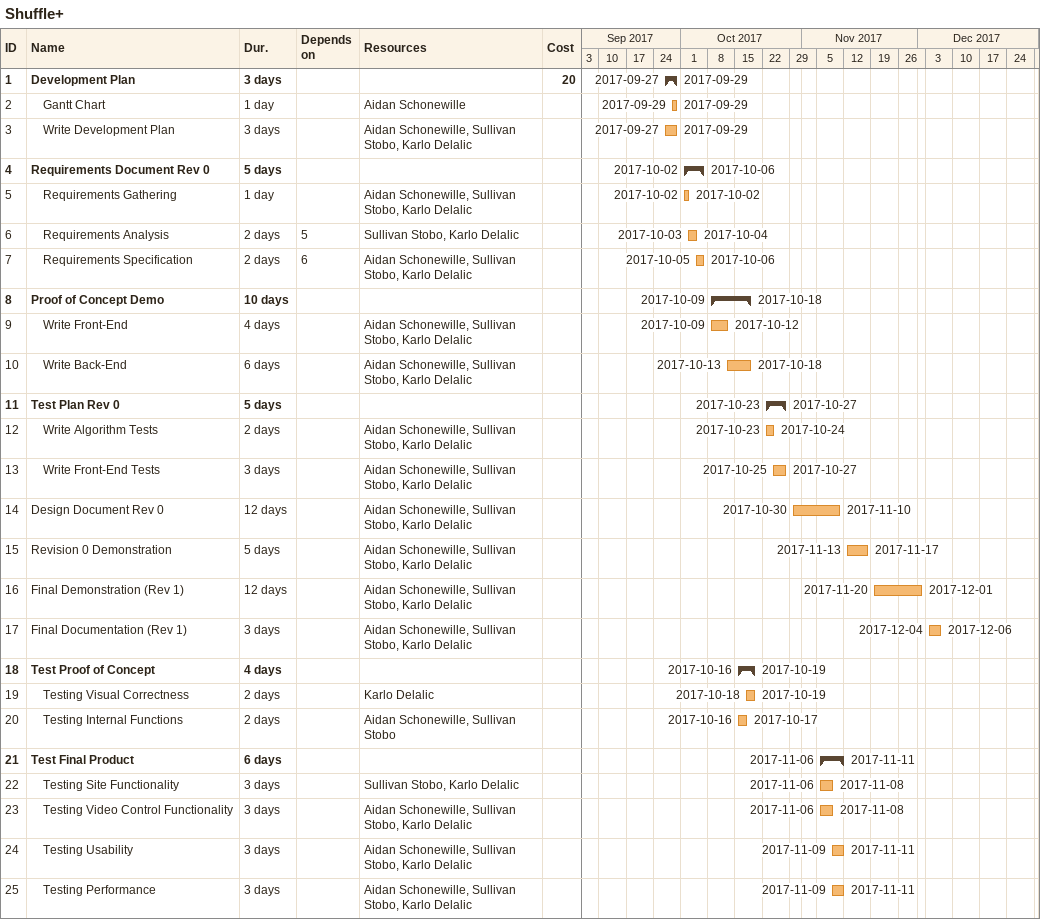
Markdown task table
Shuffle+

| ID | Level | Task | Duration | Start | Finish | Predecessors | Resources | Cost |
|---|---|---|---|---|---|---|---|---|
| 1 | 1 | **Development Plan** | 3d | 2017-09-27 | 2017-09-29 |  |  | 20 |
| 2 | 2 | Gantt Chart | 1d | 2017-09-29 | 2017-09-29 |  | Aidan Schonewille |  |
| 3 | 2 | Write Development Plan | 3d | 2017-09-27 | 2017-09-29 |  | Aidan Schonewille, Sullivan Stobo, Karlo Delalic |  |
| 4 | 1 | **Requirements Document Rev 0** | 5d | 2017-10-02 | 2017-10-06 |  |  |  |
| 5 | 2 | Requirements Gathering | 1d | 2017-10-02 | 2017-10-02 |  | Aidan Schonewille, Sullivan Stobo, Karlo Delalic |  |
| 6 | 2 | Requirements Analysis | 2d | 2017-10-03 | 2017-10-04 | 5 | Sullivan Stobo, Karlo Delalic |  |
| 7 | 2 | Requirements Specification | 2d | 2017-10-05 | 2017-10-06 | 6 | Aidan Schonewille, Sullivan Stobo, Karlo Delalic |  |
| 8 | 1 | **Proof of Concept Demo** | 10d | 2017-10-09 | 2017-10-18 |  |  |  |
| 9 | 2 | Write Front-End | 4d | 2017-10-09 | 2017-10-12 |  | Aidan Schonewille, Sullivan Stobo, Karlo Delalic |  |
| 10 | 2 | Write Back-End | 6d | 2017-10-13 | 2017-10-18 |  | Aidan Schonewille, Sullivan Stobo, Karlo Delalic |  |
| 11 | 1 | **Test Plan Rev 0** | 5d | 2017-10-23 | 2017-10-27 |  |  |  |
| 12 | 2 | Write Algorithm Tests | 2d | 2017-10-23 | 2017-10-24 |  | Aidan Schonewille, Sullivan Stobo, Karlo Delalic |  |
| 13 | 2 | Write Front-End Tests | 3d | 2017-10-25 | 2017-10-27 |  | Aidan Schonewille, Sullivan Stobo, Karlo Delalic |  |
| 14 | 1 | Design Document Rev 0 | 12d | 2017-10-30 | 2017-11-10 |  | Aidan Schonewille, Sullivan Stobo, Karlo Delalic |  |
| 15 | 1 | Revision 0 Demonstration | 5d | 2017-11-13 | 2017-11-17 |  | Aidan Schonewille, Sullivan Stobo, Karlo Delalic |  |
| 16 | 1 | Final Demonstration (Rev 1) | 12d | 2017-11-20 | 2017-12-01 |  | Aidan Schonewille, Sullivan Stobo, Karlo Delalic |  |
| 17 | 1 | Final Documentation (Rev 1) | 3d | 2017-12-04 | 2017-12-06 |  | Aidan Schonewille, Sullivan Stobo, Karlo Delalic |  |
| 18 | 1 | **Test Proof of Concept** | 4d | 2017-10-16 | 2017-10-19 |  |  |  |
| 19 | 2 | Testing Visual Correctness | 2d | 2017-10-18 | 2017-10-19 |  | Karlo Delalic |  |
| 20 | 2 | Testing Internal Functions | 2d | 2017-10-16 | 2017-10-17 |  | Aidan Schonewille, Sullivan Stobo |  |
| 21 | 1 | **Test Final Product** | 6d | 2017-11-06 | 2017-11-11 |  |  |  |
| 22 | 2 | Testing Site Functionality | 3d | 2017-11-06 | 2017-11-08 |  | Sullivan Stobo, Karlo Delalic |  |
| 23 | 2 | Testing Video Control Functionality | 3d | 2017-11-06 | 2017-11-08 |  | Aidan Schonewille, Sullivan Stobo, Karlo Delalic |  |
| 24 | 2 | Testing Usability | 3d | 2017-11-09 | 2017-11-11 |  | Aidan Schonewille, Sullivan Stobo, Karlo Delalic |  |
| 25 | 2 | Testing Performance | 3d | 2017-11-09 | 2017-11-11 |  | Aidan Schonewille, Sullivan Stobo, Karlo Delalic |  |
